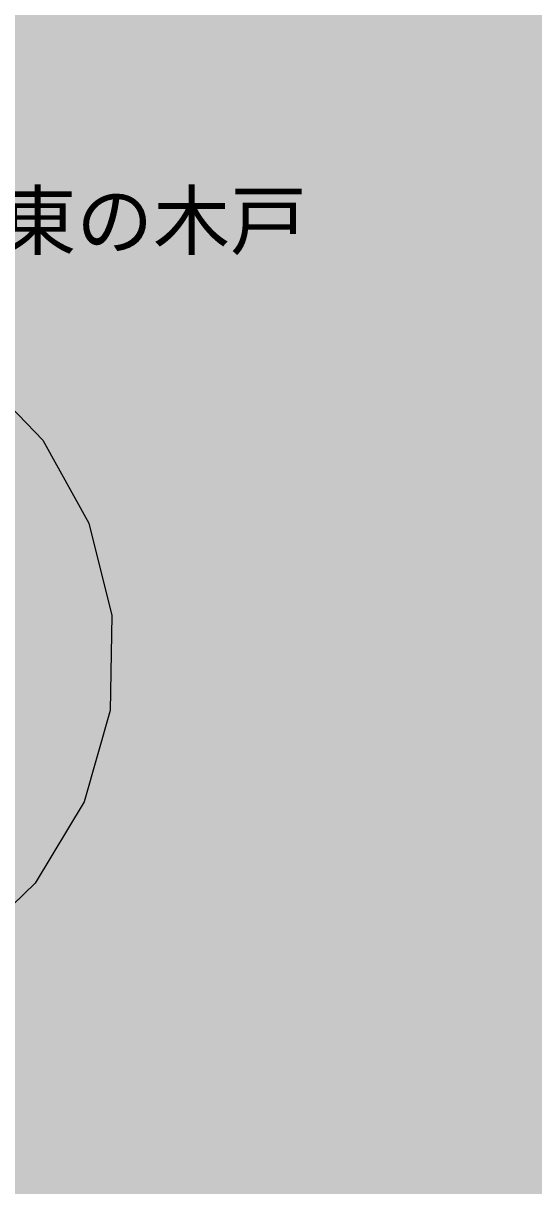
# Model space of a CAD drawing. Header units: millimetres. Extents: x -146962 to 322503, y -183624 to 284367.
# Drawn here: x 118819 to 121218, y 68412 to 73876 of the extents above; entities that cross this region are included whole.
import ezdxf

# ---------------------------------------------------------------- set-up
doc = ezdxf.new("R2010")
doc.units = ezdxf.units.MM
doc.layers.add('30_敷地・外構', color=8, linetype='Continuous', lineweight=9)
doc.layers.add('60_部屋名・面積', color=7, linetype='Continuous', lineweight=13)
doc.styles.add('JP', font='NotoSansCJKjp-Regular.otf')

msp = doc.modelspace()

# ---------------------------------------------------------------- hatches: boundary and pattern name
at = {"layer": '30_敷地・外構'}
h = msp.add_hatch(color=8, dxfattribs=at)
h.paths.add_polyline_path([(-146961.6, 100544.4), (-108819.6, 189229.7), (-89282.5, 219876.6), (-87725.3, 222013.2), (-1960, 282350.2), (173183.5, 284367.4), (239071.9, 242938.5), (278732.3, 206218.7), (322502.8, 161506.8), (317095.5, -23424.9), (276188, -120904.3), (271912.1, -124752.2), (168970.1, -173180.4), (164528.6, -174703.6), (127795.8, -180332.5), (116091.1, -181838.5), (95830.1, -183624.1), (64542, -179082.3), (39436.2, -174835.1), (16841.2, -169717.9), (9303, -167782.1), (-59261.4, -128452.9), (-89342.1, -103737.6), (-132033, -30896.2), (-136480.3, -13511.6), (-141643.2, 9224.3), (-142349.3, 13012)])
h.paths.add_polyline_path([(85594.8, 85406.7), (55599.4, 41400), (55600.1, 29403.2), (10600.1, 29406), (10598.4, 1220), (163595.7, 1210.5), (163597.5, 29396.5), (118597.5, 29399.3), (118600.6, 85401.9)], flags=0)
at = {"layer": '30_敷地・外構', "true_color": 0xcfe0b8}
msp.add_hatch(color=8, dxfattribs=at).paths.add_polyline_path([(116519.6, 72273.6), (116910.1, 72490), (117343.2, 72598), (117789.5, 72590.2), (118218.6, 72467.1), (118601.3, 72237.2), (118911.4, 71916.1), (119127.8, 71525.7), (119235.8, 71092.5), (119228, 70646.2), (119104.9, 70217.1), (118875, 69834.5), (118553.9, 69524.4), (118163.5, 69307.9), (117730.3, 69199.9), (117284, 69207.7), (116854.9, 69330.8), (116472.3, 69560.7), (116162.2, 69881.8), (115945.8, 70272.2), (115837.8, 70705.4), (115845.6, 71151.7), (115968.6, 71580.8), (116198.5, 71963.5)])

# ---------------------------------------------------------------- linework, layer by layer
at = {"layer": '30_敷地・外構'}
msp.add_lwpolyline([(118601.3, 72237.2), (118911.4, 71916.1), (119127.8, 71525.7), (119235.8, 71092.5), (119228, 70646.2), (119104.9, 70217.1), (118875, 69834.5), (118553.9, 69524.4)], dxfattribs=at)

# ---------------------------------------------------------------- texts
at = {"layer": '60_部屋名・面積', "insert": (119249.2, 72933.3), "char_height": 264.6, "attachment_point": 5, "style": 'JP'}
msp.add_mtext('北東の木戸', dxfattribs=at)

doc.saveas('drawing.dxf')
